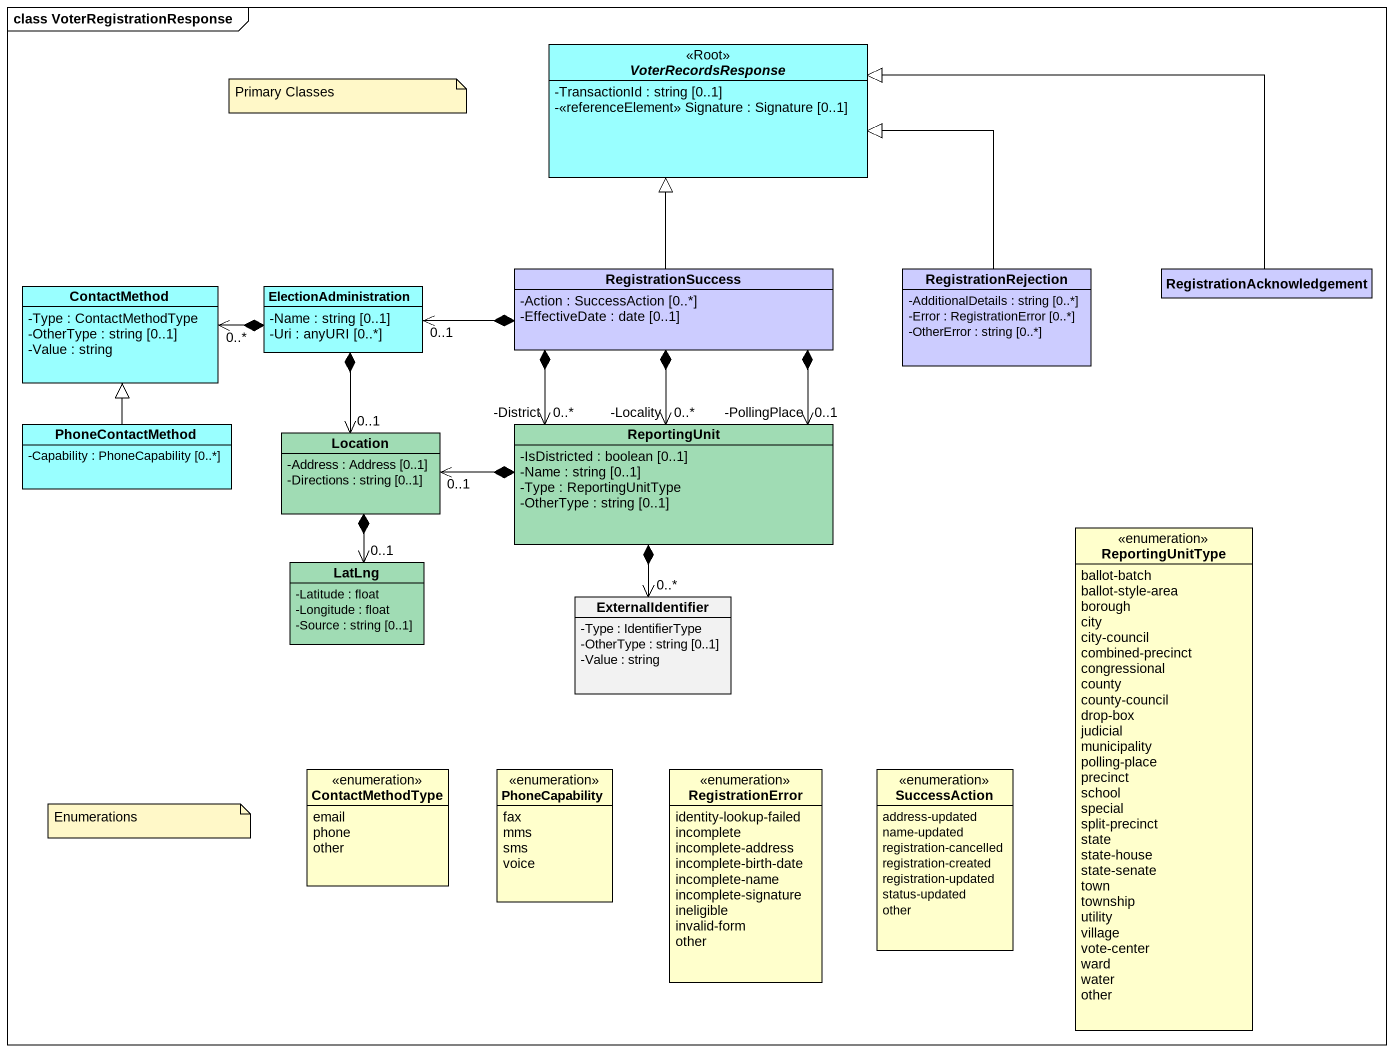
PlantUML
@startuml
mainframe class VoterRegistrationResponse
hide circle
hide empty members
skinparam classAttributeIconSize 0
abstract class VoterRecordsResponse <<Root>> #99FFFF {
  -TransactionId : string [0..1]
  -<<referenceElement>> Signature : Signature [0..1]
}
class ContactMethod #99FFFF {
  -Type : ContactMethodType
  -OtherType : string [0..1]
  -Value : string
}
class ElectionAdministration #99FFFF {
  -Name : string [0..1]
  -Uri : anyURI [0..*]
}
class RegistrationSuccess #CCCCFF {
  -Action : SuccessAction [0..*]
  -EffectiveDate : date [0..1]
}
class RegistrationRejection #CCCCFF {
  -AdditionalDetails : string [0..*]
  -Error : RegistrationError [0..*]
  -OtherError : string [0..*]
}
class RegistrationAcknowledgement #CCCCFF
class PhoneContactMethod #99FFFF {
  -Capability : PhoneCapability [0..*]
}
class Location #A0DCB4 {
  -Address : Address [0..1]
  -Directions : string [0..1]
}
class ReportingUnit #A0DCB4 {
  -IsDistricted : boolean [0..1]
  -Name : string [0..1]
  -Type : ReportingUnitType
  -OtherType : string [0..1]
}
class LatLng #A0DCB4 {
  -Latitude : float
  -Longitude : float
  -Source : string [0..1]
}
enum ReportingUnitType #FFFFCC {
  ballot-batch
  ballot-style-area
  borough
  city
  city-council
  combined-precinct
  congressional
  county
  county-council
  drop-box
  judicial
  municipality
  polling-place
  precinct
  school
  special
  split-precinct
  state
  state-house
  state-senate
  town
  township
  utility
  village
  vote-center
  ward
  water
  other
}
class ExternalIdentifier {
  -Type : IdentifierType
  -OtherType : string [0..1]
  -Value : string
}
enum ContactMethodType #FFFFCC {
  email
  phone
  other
}
enum PhoneCapability #FFFFCC {
  fax
  mms
  sms
  voice
}
enum RegistrationError #FFFFCC {
  identity-lookup-failed
  incomplete
  incomplete-address
  incomplete-birth-date
  incomplete-name
  incomplete-signature
  ineligible
  invalid-form
  other
}
enum SuccessAction #FFFFCC {
  address-updated
  name-updated
  registration-cancelled
  registration-created
  registration-updated
  status-updated
  other
}
ElectionAdministration *-left-> "0..*" ContactMethod
ElectionAdministration *--> "0..1" Location
RegistrationSuccess -up-|> VoterRecordsResponse
RegistrationSuccess *-left-> "0..1" ElectionAdministration
RegistrationSuccess *--> "-PollingPlace\n0..1" ReportingUnit
RegistrationSuccess *--> "-Locality\n0..*" ReportingUnit
RegistrationSuccess *--> "-District\n0..*" ReportingUnit
RegistrationRejection -up-|> VoterRecordsResponse
RegistrationAcknowledgement -left-|> VoterRecordsResponse
PhoneContactMethod -up-|> ContactMethod
Location *--> "0..1" LatLng
ReportingUnit *-left-> "0..1" Location
ReportingUnit *--> "0..*" ExternalIdentifier
note as N1
  Primary Classes
end note
note as N2
  Enumerations
end note
@enduml
